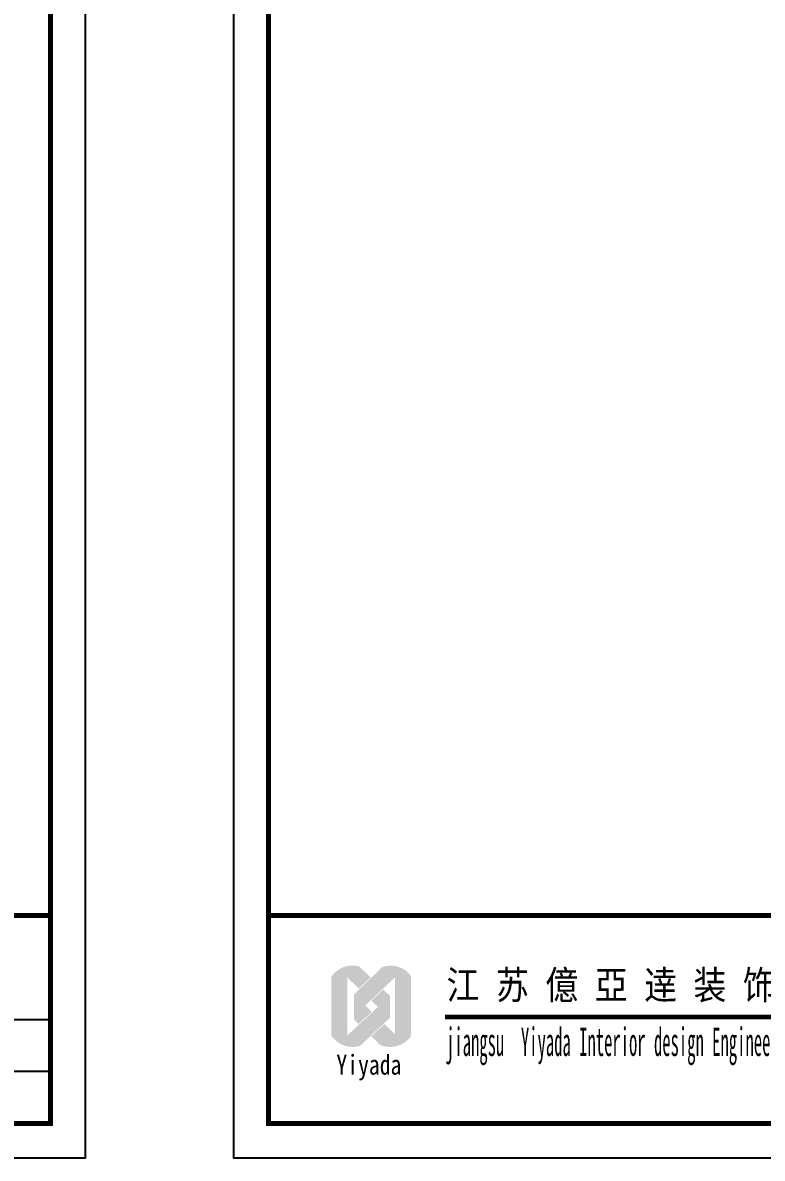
# Model space of a CAD drawing. Header units: millimetres. Extents: x 195858 to 476087, y -765534 to -702383.
# Drawn here: x 442584 to 450513, y -724474 to -712298 of the extents above; entities that cross this region are included whole.
import ezdxf

# ---------------------------------------------------------------- set-up
doc = ezdxf.new("R2010")
doc.units = ezdxf.units.MM
for name, color, linetype in [('0-01图框模板说明', 2, 'Continuous'), ('0-02图框细线', 136, 'Continuous'), ('06其他', 8, 'Continuous'), ('250', 250, 'Continuous'), ('TK', 7, 'Continuous')]:
    doc.layers.add(name, color=color, linetype=linetype)
doc.styles.add('H1', font='')
doc.styles.get('H1').set_extended_font_data('SimSun')

# ---------------------------------------------------------------- blocks, each defined once
blk = doc.blocks.new('A$C277C16EF')
at = {"layer": '06其他', "linetype": 'ByBlock'}
h = blk.add_hatch(color=7, dxfattribs=at)
h.set_gradient(color1=(255, 241, 220), color2=(255, 110, 0), rotation=45, tint=1, name='HEMISPHERICAL')
h.paths.add_polyline_path([(-27449, 1771), (-27449, 1763, -0.16489), (-27295, 1763), (-27180, 1654), (-27067, 1764), (-27179, 1872, 0.313173)])
h = blk.add_hatch(color=20, dxfattribs=at)
h.set_gradient(color1=(255, 63, 0), color2=(253, 236, 196), tint=1, name='HEMISPHERICAL')
h.paths.add_polyline_path([(-27449, 1194, 0.322561), (-27170, 1095, -0.167756), (-27295, 1196), (-27295, 1763, 0.16489), (-27449, 1763)])
h = blk.add_hatch(color=16, dxfattribs=at)
h.set_gradient(color1=(127, 0, 0), color2=(204, 0, 0), rotation=135, tint=1, name='INVHEMISPHERICAL')
h.paths.add_polyline_path([(-27227, 1599), (-27119, 1490), (-26828, 1764, -0.337042), (-26673, 1776, 0.33371), (-26953, 1864)])
h = blk.add_hatch(color=1, dxfattribs=at)
h.set_gradient(color1=(255, 0, 0), color2=(255, 127, 0), tint=1, name='INVHEMISPHERICAL')
h.paths.add_polyline_path([(-26673, 1776, 0.339601), (-26829, 1763), (-26829, 1210, -0.318809), (-26971, 1103, 0.343219), (-26673, 1189)])
h = blk.add_hatch(color=20, dxfattribs=at)
h.set_gradient(color1=(255, 63, 0), color2=(253, 236, 196), rotation=45, tint=1)
h.paths.add_polyline_path([(-27295, 1196, 0.167756), (-27170, 1095), (-26879, 1367), (-26879, 1584)])
h = blk.add_hatch(color=18, dxfattribs=at)
h.set_gradient(color1=(76, 0, 0), color2=(127, 0, 0), rotation=45, tint=1, name='CURVED')
h.paths.add_polyline_path([(-27227, 1599), (-27227, 1351), (-27184, 1309), (-27056, 1428)])
h = blk.add_hatch(color=11, dxfattribs=at)
h.set_gradient(color1=(254, 140, 88), color2=(97, 0, 2), rotation=45, tint=1, name='HEMISPHERICAL')
h.paths.add_polyline_path([(-27059, 1537), (-26995, 1476), (-26879, 1584), (-26943, 1646)])
h = blk.add_hatch(color=16, dxfattribs=at)
h.set_gradient(color1=(127, 0, 0), color2=(204, 0, 0), rotation=45, tint=1, name='CURVED')
h.paths.add_polyline_path([(-26829, 1210), (-26932, 1308), (-27060, 1189), (-26971, 1103, 0.318809)])
at = {"layer": '0-01图框模板说明', "color": 2, "const_width": 49}
blk.add_lwpolyline([(-338, 19745), (-338, 338), (-28062, 338), (-28062, 19745)], close=True, dxfattribs=at)
blk.add_lwpolyline([(-338, 2367), (-28066, 2367)], dxfattribs=at)
at = {"layer": '0-02图框细线'}
for p, q in [((-21553, 1352), (-338, 1352)), ((-338, 845), (-10594, 845))]:
    blk.add_line(p, q, dxfattribs=at)
blk.add_lwpolyline([(0, 20083), (0, 0), (-28400, 0), (-28400, 20083)], close=True, dxfattribs=at)
at = {"layer": '0-02图框细线', "ltscale": 0.2, "const_width": 45}
blk.add_lwpolyline([(-26342, 1377), (-21957, 1377)], dxfattribs=at)
at = {"layer": 'TK', "color": 150, "style": 'H1'}
for s, height, width, p in [('江 苏 億 亞 逹 装 饰 集 团', 277.07, 0.85, (-26327, 1551)), ('jiangsu  Yiyada Interior design Engineering co.,LTD', 277.07, 0.43, (-26331, 997)), ('Yiyada ', 194, 0.8, (-27400, 815))]:
    blk.add_text(s, height=height, dxfattribs=dict(at, width=width)).set_placement(p)

msp = doc.modelspace()

# ---------------------------------------------------------------- block references
at = {"layer": '250', "color": 7, "xscale": 1.100000000005821, "yscale": 1.100000000005821, "zscale": 1.1}
for p in [(443252.7, -724474), (476087, -724474)]:
    msp.add_blockref('A$C277C16EF', p, dxfattribs=at)

doc.saveas('drawing.dxf')
